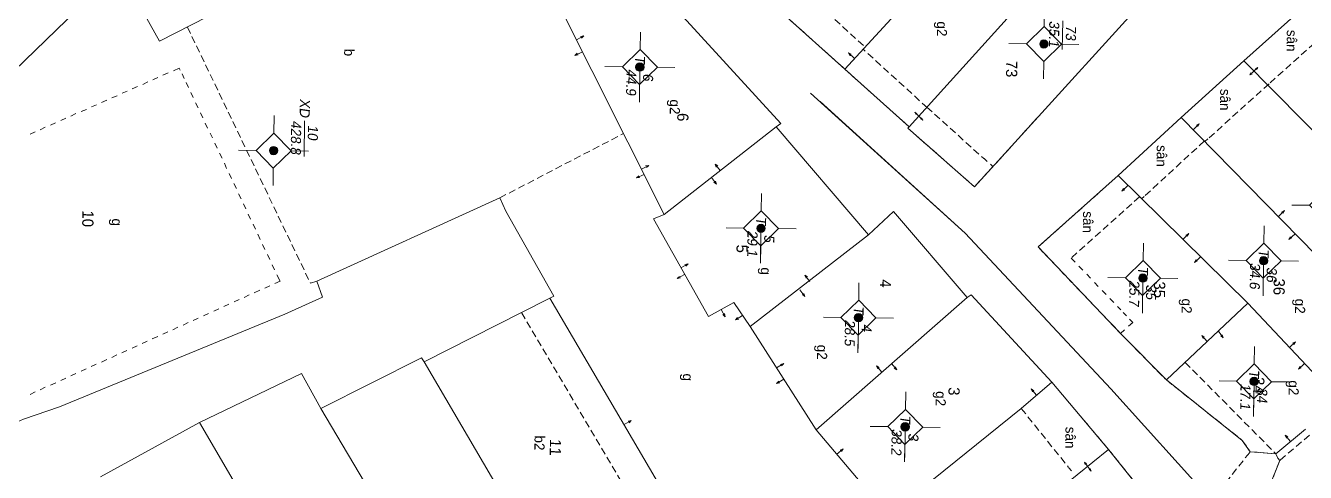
# Model space of a CAD drawing. Extents: x 601689 to 602595, y 1189742 to 1190763.
# Drawn here: x 602281.96 to 602327.67, y 1190254.92 to 1190270.88 of the extents above; entities that cross this region are included whole.
import ezdxf
from ezdxf.enums import TextEntityAlignment as Align

# ---------------------------------------------------------------- set-up
doc = ezdxf.new("R2010")
doc.units = 0
doc.header["$MEASUREMENT"] = 0
doc.linetypes.add('HIDDEN', pattern=[0.375, 0.25, -0.125])
for name, color, linetype in [('10', 250, 'Continuous'), ('11', 7, 'Continuous'), ('13', 7, 'Continuous'), ('14', 7, 'Continuous'), ('15', 7, 'Continuous'), ('16', 7, 'Continuous'), ('22', 7, 'Continuous'), ('25', 7, 'Continuous'), ('53', 7, 'Continuous'), ('57', 7, 'Continuous')]:
    doc.layers.add(name, color=color, linetype=linetype)
doc.layers.get('0').off()
doc.styles.add('TXT', font='vnshx.shx')

# ---------------------------------------------------------------- blocks, each defined once
blk = doc.blocks.new('NH3R')
at = {"layer": '16', "color": 7, "linetype": 'Continuous', "lineweight": 0}
for p, q in [((0, 0), (0.297, -0.005)), ((0.297, -0.005), (0.186, 0.031)), ((0.297, -0.005), (0.189, -0.033))]:
    blk.add_line(p, q, dxfattribs=at)
blk = doc.blocks.new('NH3')
at = {"layer": '16', "color": 7, "linetype": 'Continuous', "lineweight": 0}
for p, q in [((-0.199, -0.002), (-0.113, 0.021)), ((0.197, -0.012), (0.107, 0.015)), ((-0.199, -0.002), (0.197, -0.012)), ((-0.199, -0.002), (-0.116, -0.035)), ((0.197, -0.012), (0.104, -0.027))]:
    blk.add_line(p, q, dxfattribs=at)
blk = doc.blocks.new('*M264264264264')
at = {"layer": '13', "color": 3, "linetype": 'Continuous', "lineweight": 0}
blk.add_line((602574.924, 1189991.221), (602575.944, 1189991.221), dxfattribs=at)
at = {"layer": '13', "color": 3, "linetype": 'Continuous', "lineweight": 0, "style": 'TXT', "oblique": 7.6055}
for s, p in [('36', (602575.074, 1189991.521)), ('34.6', (602574.924, 1189990.921))]:
    blk.add_text(s, height=0.36, dxfattribs=at).set_placement(p, align=Align.MIDDLE_LEFT)
blk.add_text('T', height=0.36, dxfattribs=at).set_placement((602574.727, 1189991.221), align=Align.MIDDLE_RIGHT)
blk = doc.blocks.new('*M266266266266')
at = {"layer": '13', "color": 3, "linetype": 'Continuous', "lineweight": 0}
blk.add_line((602579.242, 1189990.944), (602580.262, 1189990.944), dxfattribs=at)
at = {"layer": '13', "color": 3, "linetype": 'Continuous', "lineweight": 0, "style": 'TXT', "oblique": 7.6055}
for s, p in [('34', (602579.392, 1189991.244)), ('17.1', (602579.242, 1189990.644))]:
    blk.add_text(s, height=0.36, dxfattribs=at).set_placement(p, align=Align.MIDDLE_LEFT)
blk.add_text('T', height=0.36, dxfattribs=at).set_placement((602579.045, 1189990.944), align=Align.MIDDLE_RIGHT)
blk = doc.blocks.new('*M274274274274')
at = {"layer": '13', "color": 3, "linetype": 'Continuous', "lineweight": 0}
blk.add_line((602575.607, 1189986.921), (602576.627, 1189986.921), dxfattribs=at)
at = {"layer": '13', "color": 3, "linetype": 'Continuous', "lineweight": 0, "style": 'TXT', "oblique": 7.6055}
for s, p in [('35', (602575.757, 1189987.221)), ('25.7', (602575.607, 1189986.621))]:
    blk.add_text(s, height=0.36, dxfattribs=at).set_placement(p, align=Align.MIDDLE_LEFT)
blk.add_text('T', height=0.36, dxfattribs=at).set_placement((602575.41, 1189986.921), align=Align.MIDDLE_RIGHT)
blk = doc.blocks.new('*M280280280280')
at = {"layer": '13', "color": 3, "linetype": 'Continuous', "lineweight": 0}
blk.add_line((602567.297, 1189983.265), (602568.317, 1189983.265), dxfattribs=at)
at = {"layer": '13', "color": 3, "linetype": 'Continuous', "lineweight": 0, "style": 'TXT', "oblique": 7.6055}
for s, p in [('73', (602567.447, 1189983.565)), ('35.1', (602567.297, 1189982.965))]:
    blk.add_text(s, height=0.36, dxfattribs=at).set_placement(p, align=Align.MIDDLE_LEFT)
blk.add_text('T', height=0.36, dxfattribs=at).set_placement((602567.1, 1189983.265), align=Align.MIDDLE_RIGHT)
blk = doc.blocks.new('CENTRD')
at = {"layer": '11', "linetype": 'Continuous', "lineweight": 0}
h = blk.add_hatch(color=2, dxfattribs=at)
edge = h.paths.add_edge_path()
edge.add_arc((0, 0), 0.15, 0, 360)
at = {"layer": '11', "color": 2, "linetype": 'Continuous', "lineweight": 0}
for p, q in [((0, 1.25), (0, 0.625)), ((0, 0.625), (-0.625, 0)), ((0.625, 0), (0, 0.625)), ((-0.625, 0), (-1.25, 0)), ((-0.625, 0), (0, -0.625)), ((0, -0.625), (0.625, 0)), ((1.25, 0), (0.625, 0)), ((0, -0.625), (0, -1.25))]:
    blk.add_line(p, q, dxfattribs=at)
blk.add_circle((0, 0), 0.15, dxfattribs=at)
blk = doc.blocks.new('*M345345345345')
at = {"layer": '13', "color": 3, "linetype": 'Continuous', "lineweight": 0}
blk.add_line((602581.045, 1189978.508), (602582.065, 1189978.508), dxfattribs=at)
at = {"layer": '13', "color": 3, "linetype": 'Continuous', "lineweight": 0, "style": 'TXT', "oblique": 7.6055}
blk.add_text('T', height=0.36, dxfattribs=at).set_placement((602580.848, 1189978.508), align=Align.MIDDLE_RIGHT)
for s, p in [('3', (602581.195, 1189978.808)), ('38.2', (602581.045, 1189978.208))]:
    blk.add_text(s, height=0.36, dxfattribs=at).set_placement(p, align=Align.MIDDLE_LEFT)
blk = doc.blocks.new('*M346346346346')
at = {"layer": '13', "color": 3, "linetype": 'Continuous', "lineweight": 0}
blk.add_line((602577.17, 1189976.783), (602578.19, 1189976.783), dxfattribs=at)
at = {"layer": '13', "color": 3, "linetype": 'Continuous', "lineweight": 0, "style": 'TXT', "oblique": 7.6055}
for s, p in [('4', (602577.32, 1189977.083)), ('28.5', (602577.17, 1189976.483))]:
    blk.add_text(s, height=0.36, dxfattribs=at).set_placement(p, align=Align.MIDDLE_LEFT)
blk.add_text('T', height=0.36, dxfattribs=at).set_placement((602576.973, 1189976.783), align=Align.MIDDLE_RIGHT)
blk = doc.blocks.new('*M350350350350')
at = {"layer": '13', "color": 3, "linetype": 'Continuous', "lineweight": 0}
blk.add_line((602574.029, 1189973.256), (602575.049, 1189973.256), dxfattribs=at)
at = {"layer": '13', "color": 3, "linetype": 'Continuous', "lineweight": 0, "style": 'TXT', "oblique": 7.6055}
for s, p in [('5', (602574.179, 1189973.556)), ('29.1', (602574.029, 1189972.956))]:
    blk.add_text(s, height=0.36, dxfattribs=at).set_placement(p, align=Align.MIDDLE_LEFT)
blk.add_text('T', height=0.36, dxfattribs=at).set_placement((602573.832, 1189973.256), align=Align.MIDDLE_RIGHT)
blk = doc.blocks.new('*M354354354354')
at = {"layer": '13', "color": 3, "linetype": 'Continuous', "lineweight": 0}
blk.add_line((602568.33, 1189968.845), (602569.35, 1189968.845), dxfattribs=at)
at = {"layer": '13', "color": 3, "linetype": 'Continuous', "lineweight": 0, "style": 'TXT', "oblique": 7.6055}
blk.add_text('T', height=0.36, dxfattribs=at).set_placement((602568.133, 1189968.845), align=Align.MIDDLE_RIGHT)
for s, p in [('6', (602568.48, 1189969.145)), ('44.9', (602568.33, 1189968.545))]:
    blk.add_text(s, height=0.36, dxfattribs=at).set_placement(p, align=Align.MIDDLE_LEFT)
blk = doc.blocks.new('*M379379379379')
at = {"layer": '13', "color": 3, "linetype": 'Continuous', "lineweight": 0}
blk.add_line((602571.505, 1189955.808), (602572.78, 1189955.808), dxfattribs=at)
at = {"layer": '13', "color": 3, "linetype": 'Continuous', "lineweight": 0, "style": 'TXT', "oblique": 7.6055}
for s, p in [('10', (602571.655, 1189956.108)), ('428.8', (602571.505, 1189955.508))]:
    blk.add_text(s, height=0.36, dxfattribs=at).set_placement(p, align=Align.MIDDLE_LEFT)
blk.add_text('XD', height=0.36, dxfattribs=at).set_placement((602571.386, 1189955.808), align=Align.MIDDLE_RIGHT)
blk = doc.blocks.new('Q')
at = {"color": 7, "linetype": 'Continuous', "lineweight": 0, "style": 'TXT'}
for s, height, p in [('%%167o v%%207 th%%184ng 10 n%%168m 2001 %%174%%213n th%%184ng 5 n%%168m 2002', 0.5, (0, 5.4)), ('Ki%%211m tra th%%184ng      n%%168m', 0.5, (21, 5.4)), ('C%%172 quan %%174o v%%207: X%%221 nghi%%214p PTCN Tr%%190c %%174%%222a - B%%182n %%174%%229 ', 0.5, (0, 4.4)), ('C%%172 quan ki%%211m tra: C%%171ng ty XNK v%%181 t%%173 v%%202n d%%222ch v%%244 %%167o %%174%%185c B%%182n %%174%%229', 0.499998, (21, 4.4))]:
    blk.add_text(s, height=height, dxfattribs=at).set_placement(p)

msp = doc.modelspace()

# ---------------------------------------------------------------- linework, layer by layer
at = {"layer": '10', "color": 7, "linetype": 'Continuous', "lineweight": 0}
for p, q in [((602318.786, 1190277.558), (602311.223, 1190269.331)), ((602298.931, 1190275.77), (602304.771, 1190264.139)), ((602309.02, 1190271.301), (602311.223, 1190269.331)), ((602327.704, 1190271.615), (602325.477, 1190269.625)), ((602325.477, 1190269.625), (602323.24, 1190267.606)), ((602325.477, 1190269.625), (602333.644, 1190261.333)), ((602311.223, 1190269.331), (602313.525, 1190267.269)), ((602323.24, 1190267.606), (602320.981, 1190265.527)), ((602331.376, 1190259.294), (602323.24, 1190267.606)), ((602308.774, 1190267.264), (602304.771, 1190264.139)), ((602312.072, 1190263.409), (602308.774, 1190267.264)), ((602320.981, 1190265.527), (602325.619, 1190260.963)), ((602312.072, 1190263.409), (602307.837, 1190260.137)), ((602310.196, 1190256.444), (602315.591, 1190261.171)), ((602322.71, 1190258.223), (602325.619, 1190260.963)), ((602328.96, 1190257.407), (602325.619, 1190260.963)), ((602310.196, 1190256.444), (602307.837, 1190260.137)), ((602304.124, 1190245.356), (602296.198, 1190258.876)), ((602320.647, 1190255.741), (602318.62, 1190258.148)), ((602300.784, 1190243.233), (602292.506, 1190257.207)), ((602284.641, 1190254.764), (602288.169, 1190256.706)), ((602288.169, 1190256.706), (602297.326, 1190241.13)), ((602311.77, 1190254.582), (602310.196, 1190256.444)), ((602327.677, 1190256.465), (602326.615, 1190255.589)), ((602310.778, 1190247.806), (602320.647, 1190255.741))]:
    msp.add_line(p, q, dxfattribs=at)
for points in [[(602300.197, 1190276.923), (602300.266, 1190276.862), (602308.936, 1190267.392), (602308.774, 1190267.264)], [(602321.007, 1190275.417), (602320.399, 1190274.885), (602313.525, 1190267.269)], [(602313.525, 1190267.269), (602313.474, 1190267.22), (602315.855, 1190265.127), (602322.099, 1190271.992), (602322.661, 1190272.764), (602323.198, 1190273.356)], [(602300.69, 1190261.145), (602300.831, 1190261.223), (602299.113, 1190264.256), (602298.899, 1190264.729), (602292.368, 1190261.759), (602292.57, 1190261.186), (602291.221, 1190260.574), (602283.175, 1190257.265), (602281.89, 1190256.823), (602275.451, 1190253.971), (602273.181, 1190253.332), (602272.249, 1190253.194), (602269.571, 1190257.681), (602285.301, 1190272.907)], [(602285.301, 1190272.907), (602286.745, 1190270.326), (602291.871, 1190272.956)], [(602320.981, 1190265.527), (602318.126, 1190262.976), (602321.073, 1190259.885), (602322.71, 1190258.223)], [(602307.837, 1190260.137), (602307.258, 1190260.995), (602306.352, 1190260.487), (602304.389, 1190263.975), (602304.771, 1190264.139)], [(602315.591, 1190261.171), (602312.963, 1190264.247), (602312.072, 1190263.409)], [(602296.198, 1190258.876), (602299.673, 1190260.629), (602300.69, 1190261.145)], [(602300.69, 1190261.145), (602305.986, 1190252.102), (602306.515, 1190251.274), (602308.223, 1190248.231)], [(602318.62, 1190258.148), (602315.732, 1190261.269), (602315.591, 1190261.171)], [(602292.506, 1190257.207), (602296.1, 1190259.017), (602296.198, 1190258.876)], [(602288.169, 1190256.706), (602291.813, 1190258.457), (602292.506, 1190257.207)], [(602318.62, 1190258.148), (602317.527, 1190257.204), (602308.861, 1190250.222)], [(602322.71, 1190258.223), (602325.421, 1190256.065), (602325.706, 1190255.661), (602326.615, 1190255.589)], [(602312.196, 1190245.516), (602312.737, 1190244.838), (602313.596, 1190245.537), (602316.176, 1190247.702), (602318.422, 1190249.561), (602321.647, 1190252.117), (602322.66, 1190253.023), (602322.652, 1190253.233), (602320.647, 1190255.741)], [(602326.615, 1190255.589), (602326.692, 1190255.428), (602326.762, 1190255.347), (602326.047, 1190253.567)]]:
    msp.add_lwpolyline(points, dxfattribs=at)
at = {"layer": '14', "color": 6, "linetype": 'HIDDEN', "lineweight": 0}
for p, q in [((602309.761, 1190272.111), (602311.943, 1190270.121)), ((602287.742, 1190270.833), (602292.136, 1190261.682)), ((602328.553, 1190270.753), (602326.376, 1190268.803)), ((602314.174, 1190267.95), (602311.873, 1190270.042)), ((602287.241, 1190269.27), (602287.442, 1190269.367)), ((602287.442, 1190269.367), (602287.481, 1190269.297)), ((602286.506, 1190268.95), (602286.688, 1190269.027)), ((602286.869, 1190269.115), (602287.06, 1190269.193)), ((602287.55, 1190269.156), (602287.627, 1190268.995)), ((602285.409, 1190268.465), (602285.59, 1190268.542)), ((602285.772, 1190268.62), (602285.963, 1190268.708)), ((602286.144, 1190268.785), (602286.325, 1190268.872)), ((602287.695, 1190268.854), (602287.783, 1190268.672)), ((602287.86, 1190268.491), (602287.947, 1190268.31)), ((602326.376, 1190268.803), (602324.189, 1190266.833)), ((602284.313, 1190267.98), (602284.494, 1190268.058)), ((602284.675, 1190268.135), (602284.866, 1190268.223)), ((602285.047, 1190268.3), (602285.228, 1190268.377)), ((602288.035, 1190268.129), (602288.123, 1190267.947)), ((602283.216, 1190267.495), (602283.397, 1190267.573)), ((602283.578, 1190267.65), (602283.76, 1190267.738)), ((602283.951, 1190267.815), (602284.132, 1190267.892)), ((602288.21, 1190267.767), (602288.288, 1190267.586)), ((602314.154, 1190267.97), (602316.189, 1190266.132)), ((602282.12, 1190267.01), (602282.301, 1190267.088)), ((602282.481, 1190267.165), (602282.662, 1190267.252)), ((602282.853, 1190267.33), (602283.035, 1190267.407)), ((602288.375, 1190267.404), (602288.463, 1190267.223)), ((602288.55, 1190267.042), (602288.637, 1190266.871)), ((602288.716, 1190266.689), (602288.803, 1190266.508)), ((602298.899, 1190264.729), (602303.32, 1190267.029)), ((602324.068, 1190266.764), (602321.921, 1190264.784)), ((602324.189, 1190266.833), (602324.087, 1190266.744)), ((602288.891, 1190266.327), (602288.978, 1190266.146)), ((602289.065, 1190265.964), (602289.143, 1190265.783)), ((602316.199, 1190266.132), (602316.307, 1190266.031)), ((602316.427, 1190265.929), (602316.516, 1190265.848)), ((602289.23, 1190265.602), (602289.317, 1190265.422)), ((602289.406, 1190265.24), (602289.493, 1190265.059)), ((602289.571, 1190264.878), (602289.658, 1190264.697)), ((602321.921, 1190264.784), (602321.819, 1190264.696)), ((602289.745, 1190264.515), (602289.833, 1190264.334)), ((602321.75, 1190264.767), (602319.31, 1190262.58)), ((602289.91, 1190264.153), (602289.998, 1190263.972)), ((602290.086, 1190263.79), (602290.173, 1190263.609)), ((602290.261, 1190263.428), (602290.338, 1190263.247)), ((602290.425, 1190263.066), (602290.513, 1190262.885)), ((602290.601, 1190262.704), (602290.689, 1190262.522)), ((602319.31, 1190262.58), (602319.448, 1190262.438)), ((602290.766, 1190262.341), (602290.853, 1190262.16)), ((602319.586, 1190262.286), (602319.724, 1190262.144)), ((602290.686, 1190261.592), (602290.505, 1190261.505)), ((602291.057, 1190261.757), (602290.866, 1190261.67)), ((602290.941, 1190261.979), (602291.057, 1190261.757)), ((602292.368, 1190261.759), (602292.136, 1190261.682)), ((602319.863, 1190262.002), (602320.001, 1190261.86)), ((602320.139, 1190261.709), (602320.277, 1190261.567)), ((602289.951, 1190261.262), (602289.77, 1190261.175)), ((602290.324, 1190261.428), (602290.132, 1190261.339)), ((602320.415, 1190261.425), (602320.553, 1190261.283)), ((602320.69, 1190261.131), (602320.828, 1190260.989)), ((602288.864, 1190260.767), (602288.683, 1190260.679)), ((602289.226, 1190260.932), (602289.045, 1190260.845)), ((602289.589, 1190261.097), (602289.407, 1190261.01)), ((602320.966, 1190260.847), (602321.086, 1190260.725)), ((602287.768, 1190260.273), (602287.586, 1190260.184)), ((602288.13, 1190260.437), (602287.949, 1190260.35)), ((602288.501, 1190260.602), (602288.311, 1190260.515)), ((602299.673, 1190260.629), (602305.058, 1190251.515)), ((602321.164, 1190260.634), (602321.283, 1190260.513)), ((602321.509, 1190260.28), (602321.357, 1190260.142)), ((602321.391, 1190260.401), (602321.509, 1190260.28)), ((602286.68, 1190259.777), (602286.489, 1190259.69)), ((602287.043, 1190259.942), (602286.861, 1190259.855)), ((602287.405, 1190260.107), (602287.224, 1190260.019)), ((602321.215, 1190260.013), (602321.073, 1190259.885)), ((602285.946, 1190259.447), (602285.765, 1190259.36)), ((602286.308, 1190259.612), (602286.127, 1190259.524)), ((602284.859, 1190258.952), (602284.668, 1190258.864)), ((602285.222, 1190259.117), (602285.04, 1190259.029)), ((602285.584, 1190259.282), (602285.403, 1190259.195)), ((602323.38, 1190258.853), (602326.615, 1190255.589)), ((602283.762, 1190258.457), (602283.581, 1190258.369)), ((602284.124, 1190258.622), (602283.943, 1190258.535)), ((602284.487, 1190258.787), (602284.305, 1190258.7)), ((602282.665, 1190257.962), (602282.484, 1190257.874)), ((602283.038, 1190258.127), (602282.847, 1190258.04)), ((602283.4, 1190258.292), (602283.219, 1190258.204)), ((602282.303, 1190257.797), (602282.122, 1190257.709)), ((602317.527, 1190257.204), (602319.218, 1190255.1)), ((602327.824, 1190256.253), (602326.762, 1190255.347)), ((602319.228, 1190255.09), (602319.316, 1190254.979))]:
    msp.add_line(p, q, dxfattribs=at)
at = {"layer": '22', "color": 7, "linetype": 'HIDDEN', "lineweight": 0}
for p, q in [((602309.02, 1190271.301), (602311.223, 1190269.331)), ((602311.223, 1190269.331), (602313.525, 1190267.269)), ((602316.516, 1190265.848), (602318.272, 1190267.784)), ((602313.525, 1190267.269), (602313.474, 1190267.22)), ((602313.474, 1190267.22), (602315.855, 1190265.127)), ((602315.855, 1190265.127), (602316.516, 1190265.848)), ((602320.535, 1190265.123), (602318.126, 1190262.976)), ((602318.126, 1190262.976), (602321.073, 1190259.885)), ((602321.073, 1190259.885), (602322.71, 1190258.223)), ((602322.119, 1190258.821), (602322.71, 1190258.223)), ((602322.71, 1190258.223), (602325.421, 1190256.065)), ((602322.491, 1190251.625), (602325.706, 1190255.661)), ((602325.421, 1190256.065), (602325.706, 1190255.661)), ((602325.421, 1190256.065), (602325.706, 1190255.661)), ((602325.706, 1190255.661), (602326.615, 1190255.589)), ((602326.762, 1190255.347), (602326.047, 1190253.567)), ((602326.615, 1190255.589), (602326.692, 1190255.428)), ((602326.692, 1190255.428), (602326.762, 1190255.347))]:
    msp.add_line(p, q, dxfattribs=at)
for points in [[(602322.71, 1190258.223), (602325.421, 1190256.065), (602325.706, 1190255.661), (602325.895, 1190255.648)], [(602318.422, 1190249.561), (602321.647, 1190252.117), (602322.66, 1190253.023), (602322.652, 1190253.233), (602320.647, 1190255.741), (602319.771, 1190256.782)]]:
    msp.add_lwpolyline(points, dxfattribs=at)
at = {"layer": '25', "color": 7, "linetype": 'Continuous', "lineweight": 0}
for points in [[(602312.963, 1190264.247), (602312.072, 1190263.409), (602308.774, 1190267.264), (602308.936, 1190267.392), (602300.266, 1190276.862)], [(602319.271, 1190250.239), (602321.647, 1190252.117), (602322.66, 1190253.023), (602322.652, 1190253.233), (602320.647, 1190255.741), (602318.62, 1190258.148), (602315.732, 1190261.269), (602315.591, 1190261.171), (602312.963, 1190264.247)]]:
    msp.add_lwpolyline(points, dxfattribs=at)
at = {"layer": '57', "color": 172, "linetype": 'Continuous', "lineweight": 0}
for points in [[(602310.001, 1190268.468), (602315.523, 1190263.472), (602320.727, 1190257.91), (602324.332, 1190253.91), (602319.408, 1190250.018)], [(602310.337, 1190268.173), (602315.523, 1190263.472), (602320.727, 1190257.91), (602324.332, 1190253.91), (602319.408, 1190250.018), (602318.792, 1190249.536)], [(602320.727, 1190257.91), (602324.332, 1190253.91), (602318.792, 1190249.536)]]:
    msp.add_lwpolyline(points, dxfattribs=at)

# ---------------------------------------------------------------- block references
at = {"color": 7, "linetype": 'Continuous', "lineweight": 0, "rotation": 269.1680420500809}
msp.add_blockref('Q', (602277.336, 1190261.013), dxfattribs=at)
at = {"layer": '11', "color": 2, "linetype": 'Continuous', "lineweight": 0, "rotation": 269.1680420500809}
for p in [(602318.335, 1190270.227), (602303.902, 1190269.403), (602290.82, 1190266.418), (602328.442, 1190264.454), (602308.23, 1190263.641), (602326.18, 1190262.485), (602321.87, 1190261.865), (602311.711, 1190260.449), (602325.84, 1190258.172), (602313.379, 1190256.549)]:
    msp.add_blockref('CENTRD', p, dxfattribs=at)
at = {"layer": '13', "color": 3, "linetype": 'Continuous', "lineweight": 0, "rotation": 269.1680420500809}
for name, p in [('*M280280280280', (-578789.597, 1810053.256)), ('*M354354354354', (-578790.27, 1810052.359)), ('*M379379379379', (-578789.159, 1810053.501)), ('*M350350350350', (-578790.27, 1810052.359)), ('*M264264264264', (-578790.27, 1810052.359)), ('*M274274274274', (-578790.27, 1810052.359)), ('*M346346346346', (-578790.27, 1810052.359)), ('*M266266266266', (-578790.27, 1810052.359)), ('*M345345345345', (-578790.27, 1810052.359))]:
    msp.add_blockref(name, p, dxfattribs=at)
at = {"layer": '16', "color": 7, "linetype": 'Continuous', "lineweight": 0}
for name, p, rotation in [('NH3R', (602301.637, 1190270.372), 29.36137154013819), ('NH3R', (602301.851, 1190269.949), 206.6684743095815), ('NH3', (602325.832, 1190269.261), 44.56347573651037), ('NH3', (602313.859, 1190267.644), 137.4043305778994), ('NH3R', (602303.963, 1190265.75), 29.36137154013819), ('NH3R', (602304.051, 1190265.569), 206.6684743095815), ('NH3R', (602326.711, 1190264.069), 44.89345738147674), ('NH3R', (602305.365, 1190262.231), 29.36137154013819), ('NH3R', (602305.501, 1190261.989), 209.3613715401382), ('NH3R', (602308.786, 1190258.654), 32.53073955255227), ('NH3R', (602309.04, 1190258.25), 212.5307395525521), ('NH3R', (602318.073, 1190257.676), 130.8444550027726), ('NH3R', (602310.934, 1190255.574), 40.30627934976572)]:
    msp.add_blockref(name, p, dxfattribs=dict(at, rotation=rotation))
for name, p, xscale, yscale, rotation in [('NH3R', (602311.568, 1190269.706), 1.000002077509734, 1.000002077509734, 137.2250139117936), ('NH3R', (602323.673, 1190267.17), 0.9999988051610637, 0.9999988051610637, 45.45971542608421), ('NH3R', (602306.772, 1190265.702), 0.9999974378556488, 0.9999974378556488, 127.9760635568846), ('NH3R', (602306.46, 1190265.456), 0.9999974378556488, 0.9999974378556488, 307.9760635568846), ('NH3R', (602321.336, 1190265.172), 1.000002068185583, 1.000002068185583, 224.3842458172166), ('NH3R', (602323.299, 1190263.245), 0.9999988051610637, 0.9999988051610637, 45.45971542608421), ('NH3R', (602327.303, 1190263.45), 1.000002068185583, 1.000002068185583, 224.3842458172166), ('NH3R', (602323.932, 1190262.627), 1.000002068185583, 1.000002068185583, 224.3842458172166), ('NH3R', (602309.978, 1190261.737), 0.9999981991975041, 0.9999981991975041, 128.6116076222743), ('NH3R', (602309.615, 1190261.442), 0.9999981991975041, 0.9999981991975041, 308.6116076222743), ('NH3R', (602306.804, 1190260.741), 1.00000156500656, 1.00000156500656, 299.2354825272741), ('NH3R', (602307.571, 1190260.53), 0.9999985931877016, 0.9999985931877016, 214.0403922129322), ('NH3R', (602324.17, 1190259.593), 0.999998011152484, 0.999998011152484, 133.2990416932832), ('NH3R', (602324.565, 1190259.967), 1.000001377601853, 1.000001377601853, 306.3028773597423), ('NH3R', (602327.107, 1190259.382), 0.9999988051610637, 0.9999988051610637, 45.45971542608421), ('NH3R', (602327.64, 1190258.815), 1.000002068185583, 1.000002068185583, 224.3842458172166), ('NH3R', (602327.64, 1190258.815), 1.000002068185583, 1.000002068185583, 224.3842458172166), ('NH3R', (602312.544, 1190258.503), 0.9999974469196332, 0.9999974469196332, 131.2132616614709), ('NH3R', (602312.889, 1190258.808), 0.9999974469196332, 0.9999974469196332, 311.2132616614709), ('NH3R', (602303.338, 1190256.628), 0.9999977523628398, 0.9999977523628398, 30.35431414107041), ('NH3R', (602327.141, 1190256.021), 0.9999974256583016, 0.9999974256583016, 129.5014753238813), ('NH3', (602319.908, 1190255.131), 0.9999982351932024, 0.9999982351932024, 308.5073458186973)]:
    msp.add_blockref(name, p, dxfattribs=dict(at, xscale=xscale, yscale=yscale, rotation=rotation))

# ---------------------------------------------------------------- texts
at = {"layer": '15', "color": 7, "linetype": 'Continuous', "lineweight": 0, "style": 'TXT'}
for s, p in [('g2', (602314.697, 1190271.033)), ('s%%169n', (602327.193, 1190270.732)), ('s%%169n', (602324.814, 1190268.625)), ('s%%169n', (602322.546, 1190266.615)), ('s%%169n', (602319.914, 1190264.251)), ('g2', (602323.441, 1190261.133)), ('g2', (602327.491, 1190261.127)), ('g2', (602327.261, 1190258.21))]:
    msp.add_text(s, height=0.36, rotation=269.2144, dxfattribs=at).set_placement(p, align=Align.MIDDLE_LEFT)
for s, p in [('b', (602293.34, 1190269.927)), ('g2', (602304.974, 1190267.98)), ('g', (602285.046, 1190263.861)), ('g', (602308.224, 1190262.114)), ('g2', (602310.234, 1190259.217)), ('g', (602305.441, 1190258.322)), ('g2', (602314.471, 1190257.559)), ('b2', (602300.139, 1190255.975)), ('s%%169n', (602319.103, 1190256.167))]:
    msp.add_text(s, height=0.36, rotation=269.2144, dxfattribs=at).set_placement(p, align=Align.CENTER)
at = {"layer": '53', "color": 200, "linetype": 'Continuous', "lineweight": 0, "style": 'TXT'}
for s, p in [('73', (602317.188, 1190269.63)), ('6', (602305.441, 1190267.76)), ('10', (602284.192, 1190264.281)), ('5', (602307.556, 1190263.061)), ('4', (602312.68, 1190261.82)), ('35', (602322.47, 1190261.746)), ('36', (602326.741, 1190261.848)), ('3', (602315.127, 1190257.967)), ('34', (602326.012, 1190258.327)), ('11', (602300.891, 1190256.112))]:
    msp.add_text(s, height=0.4, rotation=269.2144, dxfattribs=at).set_placement(p, align=Align.MIDDLE_LEFT)

doc.saveas('drawing.dxf')
